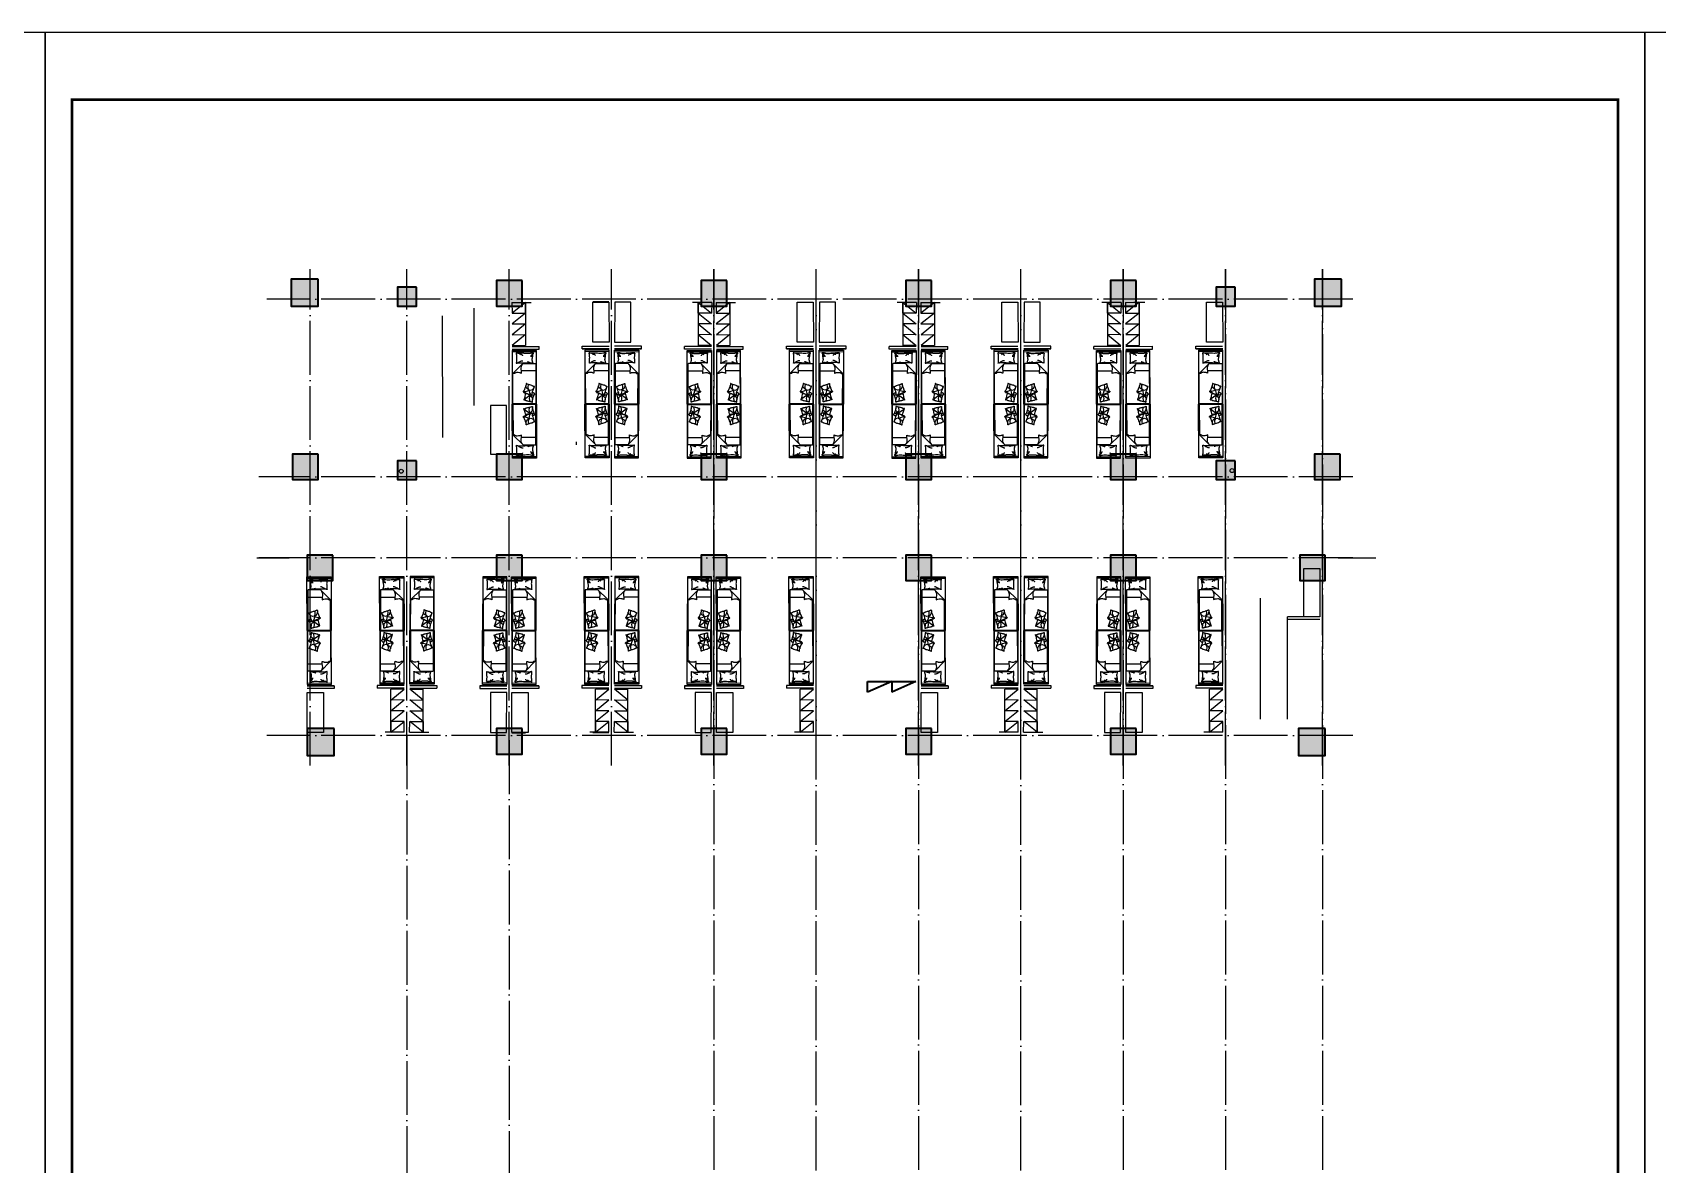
# Model space of a CAD drawing. Extents: x 39238 to 748440, y -374049 to 522939.
# Drawn here: x 216967 to 277309, y 211906 to 253956 of the extents above; entities that cross this region are included whole.
import ezdxf

# ---------------------------------------------------------------- set-up
doc = ezdxf.new("R2010")
doc.units = 0
doc.header["$LTSCALE"] = 1000
doc.header["$MEASUREMENT"] = 0
doc.linetypes.add('DOTE', pattern=[2.42, 2, -0.2, 0.02, -0.2])
for name, color, linetype in [('DOTE', 1, 'DOTE'), ('GROUND', 2, 'Continuous'), ('LVTRY', 6, 'Continuous'), ('PUB_TITLE', 7, 'Continuous'), ('WALL', 2, 'Continuous'), ('家具', 8, 'Continuous')]:
    doc.layers.add(name, color=color, linetype=linetype)
doc.layers.add('砼柱', color=2, linetype='Continuous', lineweight=35)
doc.styles.add('DIM_FONT', font='simplex_.ttf', dxfattribs={"width": 0.7, "bigfont": 'GBCBIG'})

# ---------------------------------------------------------------- blocks, each defined once
blk = doc.blocks.new('M_C55HKH')
for p, q in [((0, -52), (900, -52)), ((26, -509), (26, -1968)), ((503, -489), (46, -489)), ((503, -489), (872, -858)), ((46, -761), (564, -761)), ((872, -1968), (872, -858)), ((163, -1664), (89, -1649)), ((146, -1456), (100, -1409)), ((211, -1478), (146, -1456)), ((154, -1766), (147, -1841)), ((196, -1718), (154, -1766)), ((249, -1682), (175, -1667)), ((249, -1682), (196, -1718)), ((278, -1459), (211, -1478)), ((219, -1643), (211, -1652)), ((251, -1606), (219, -1643)), ((266, -1787), (243, -1892)), ((249, -1682), (286, -1639)), ((249, -1682), (266, -1787)), ((292, -1700), (249, -1682)), ((278, -1459), (251, -1606)), ((278, -1459), (305, -1407)), ((278, -1459), (357, -1410)), ((317, -1498), (278, -1459)), ((286, -1639), (333, -1628)), ((391, -1769), (292, -1700)), ((299, -1273), (295, -1270)), ((307, -1352), (299, -1273)), ((305, -1407), (307, -1352)), ((412, -1527), (317, -1498)), ((333, -1628), (405, -1618)), ((357, -1410), (393, -1337)), ((469, -1839), (391, -1769)), ((393, -1337), (392, -1318)), ((495, -1523), (412, -1527)), ((46, -1988), (852, -1988))]:
    blk.add_line(p, q)
blk.add_lwpolyline([(0, -2000), (0, 0), (900, 0), (900, -2000)], close=True)
for points in [[(135, -134, -0.263368), (107, -115, -0.494818), (116, -96, -0.049225), (134, -94, -0.036831), (158, -96, -0.031893), (196, -104, 0.035782), (230, -111, 0.032941), (319, -117, 0.026564), (430, -111, 0.017905), (468, -106, -0.033397), (488, -104, -0.03204), (525, -104, 0.018442), (590, -107, 0.010837), (654, -107, 0.014624), (702, -104, 0.111249), (725, -96, -0.153708), (742, -92, -0.076444), (749, -94, -0.215512), (751, -96, -0.585858), (748, -99, 0.363489), (744, -102, 0.191716), (743, -113, -0.129675), (745, -130, -0.01735), (742, -147, 0.019326), (740, -162, 0.018818), (733, -230, 0.021828), (732, -289, 0.006204), (734, -323, 0.001963), (740, -430, 0.028341), (744, -466, -0.117014), (744, -475, -0.36606), (742, -476, -0.03973), (728, -473, -0.048309), (715, -468, 0.062981), (704, -464, 0.04058), (681, -461, 0.014345), (614, -458, 0.005484), (488, -459, 0.007153), (392, -462, 0.008762), (350, -465, -0.008153), (304, -468, -0.06251), (247, -463, 0.078669), (201, -461, 0.047825), (179, -466, -0.034494), (148, -473, -0.023571), (123, -476, -0.510228), (122, -475), (129, -445), (150, -363, 0.073041), (152, -343, 0.023305), (146, -282, 0.018299), (142, -259, -0.01097), (135, -221, -0.042281), (132, -187, -0.027201), (135, -133)], [(133, -150, -0.05369), (148, -163, -0.070312), (156, -175, -0.015448), (159, -183, -0.013244), (163, -194, -0.082127), (166, -212, -0.064164), (163, -235)], [(135, -134, -0.077379), (170, -159, -0.077379), (195, -194, -0.047525), (205, -218, -0.047525), (210, -244)], [(225, -460, 0.009729), (253, -451, 0.009729), (280, -441, 0.007971), (301, -432, 0.007971), (323, -423)], [(695, -462, 0.016108), (656, -436, 0.024599), (629, -421, 0.009477), (580, -397, 0.015937), (550, -385, 0.072521), (534, -381, 0.033339), (498, -381)], [(503, -489, -0.085272), (566, -599, -0.124044), (575, -686), (562, -782), (563, -854)], [(609, -107, 0.027842), (585, -118, 0.048685), (573, -126, 0.023666), (545, -150, 0.031223), (526, -171, 0.046801), (521, -179, 0.023191), (513, -196)], [(691, -102, 0.088153), (656, -105, 0.088153), (625, -120, 0.077547), (604, -142, 0.077547), (590, -169)], [(563, -854, -0.027362), (602, -838, -0.040834), (629, -830, -0.038441), (717, -821, -0.076528), (761, -826, -0.103649), (788, -840, 0.093398), (818, -857, 0.072727), (841, -861, 0.052315), (872, -858)], [(400, -1581, 0.025626), (402, -1591, 0.0108), (426, -1697, 0.00456), (445, -1769, 0.01125), (454, -1797, 0.069394), (462, -1813, -0.079756), (468, -1827, -0.106399), (469, -1839, -0.328642), (466, -1842, -0.299547), (461, -1840, 0.189917), (454, -1835, 0.033518), (446, -1833, 0.075627), (442, -1833, 0.053489), (436, -1835, 0.017838), (418, -1843, 0.038394), (397, -1855, -0.059529), (384, -1862, -0.035943), (362, -1869, -0.011245), (291, -1884, -0.006203), (259, -1889, 0.010783), (241, -1893, 0.019485), (230, -1895, 0.005062), (188, -1908, 0.101392), (167, -1919, -0.223768), (156, -1922, -0.25558), (153, -1920, -0.081563), (150, -1907, -0.071805), (151, -1893, 0.069985), (152, -1879, 0.03546), (145, -1831, 0.029432), (130, -1774, 0.001554), (121, -1746, -0.00152), (112, -1718, -0.004735), (102, -1689, 0.00382), (91, -1653, 0.296001), (66, -1634, -0.649774), (61, -1616, -0.02319), (65, -1613, 0.0288), (68, -1610, 0.005727), (73, -1605, -0.004358), (80, -1599, -0.027528), (94, -1586, -0.046214), (104, -1580, -0.194121), (117, -1579, 0.133719), (137, -1580, 0.005779), (155, -1575, 0.008882)]]:
    blk.add_lwpolyline(points, format="xyb")
blk.add_lwpolyline([(345, -1251, 0.101392), (366, -1238, -0.223768), (377, -1234, -0.25558), (380, -1236, -0.081563), (384, -1249, -0.071805), (384, -1263, 0.069985), (384, -1277, 0.03546), (394, -1324, 0.029432), (414, -1380, 0.001554), (425, -1407, -0.00152), (437, -1434, -0.004735), (448, -1462, 0.00382), (462, -1497, 0.296001), (488, -1515, -0.649774), (495, -1532, -0.02319), (491, -1536, 0.0288), (488, -1539, 0.005727), (484, -1544, -0.004358), (478, -1551, -0.027528), (464, -1564, -0.046214), (455, -1571, -0.194121), (442, -1573, 0.133719), (422, -1574, 0.011505), (387, -1586, 0.008882), (343, -1604, 0.012426), (286, -1629, -0.033612), (264, -1637), (218, -1652), (182, -1663, 0.224341), (170, -1674, -0.722772), (163, -1673, -0.103513), (163, -1670, 0.053465), (163, -1664, 0.030109), (161, -1646, -0.031436), (159, -1628, -0.05324), (160, -1616, 0.05518), (161, -1604, 0.056271), (157, -1583, 0.0108), (124, -1480, 0.00456), (100, -1409, 0.01125), (89, -1381, 0.069394), (80, -1366, -0.079756), (73, -1353, -0.106399), (71, -1341, -0.328642), (74, -1338, -0.299547), (79, -1340, 0.189917), (86, -1344, 0.033518), (94, -1345, 0.075627), (98, -1345, 0.053489), (104, -1343, 0.017838), (122, -1333, 0.038394), (141, -1319, -0.059529), (154, -1311, -0.035943), (175, -1303, -0.011245), (245, -1283, -0.006203), (276, -1275, 0.010783), (295, -1270, 0.019485), (305, -1266, 0.005062)], format="xyb", close=True)
for centre, start, end in [((46, -509), 90, 180), ((46, -741), 180, 270), ((46, -1968), 180, 270), ((852, -1968), 270, 0)]:
    blk.add_arc(centre, 20, start, end)
at = {"style": 'DIM_FONT', "width": 0.8, "flags": 9}
for tag in ['XSIZE', 'YSIZE']:
    blk.add_attdef(tag, (0, 0), '', height=0.5, dxfattribs=at)
blk = doc.blocks.new('sde')
for p, q in [((193374, 243331), (193879, 243331)), ((193374, 243331), (193374, 242931)), ((193874, 243331), (193374, 242931)), ((193874, 242931), (193874, 243331)), ((193874, 243331), (193874, 241732)), ((193374, 242931), (193874, 242931)), ((193874, 242931), (193374, 242531)), ((193374, 242531), (193874, 242531)), ((193874, 242531), (193374, 242131)), ((193374, 242131), (193874, 242131)), ((193874, 242131), (193374, 241732)), ((193374, 241732), (193874, 241732)), ((193374, 241695), (194374, 241695)), ((193374, 241595), (194374, 241595)), ((193374, 241595), (194374, 241595)), ((194374, 241595), (194374, 241695)), ((195974, 241695), (196974, 241695)), ((195974, 241595), (195974, 241695)), ((195974, 241595), (196974, 241595)), ((196974, 241595), (195974, 241595))]:
    blk.add_line(p, q)
at = {"layer": 'LVTRY'}
blk.add_lwpolyline([(196975, 243327), (196975, 241846), (196375, 241846), (196375, 243327)], close=True, dxfattribs=at)
at = {"layer": 'WALL'}
blk.add_line((193674, 243331), (194084, 243330), dxfattribs=at)
at = {"layer": '家具', "xscale": -1, "rotation": 359.9999999533093}
for p in [(194274, 241545), (196974, 241545)]:
    blk.add_blockref('M_C55HKH', p, dxfattribs=at)
at = {"layer": '家具', "rotation": 179.9999999533093}
for p in [(194274, 237545), (196974, 237545)]:
    blk.add_blockref('M_C55HKH', p, dxfattribs=at)
blk = doc.blocks.new('wz0212')
at = {"layer": '砼柱'}
h = blk.add_hatch(color=256, dxfattribs=at)
h.paths.add_polyline_path([(499195, -373049), (498195, -373049), (498195, -374049), (499195, -374049)])
h.paths.add_polyline_path([(499145, -366599), (498195, -366599), (498195, -367549), (499145, -367549)])
h.paths.add_polyline_path([(498595, -362849), (497645, -362849), (497645, -363799), (498595, -363799)])
h.paths.add_polyline_path([(498595, -356349), (497595, -356349), (497595, -357349), (498595, -357349)])
h.paths.add_polyline_path([(495245, -373049), (494545, -373049), (494545, -373749), (495245, -373749)])
h.paths.add_polyline_path([(495245, -366599), (494545, -366599), (494545, -367299), (495245, -367299)])
h.paths.add_polyline_path([(499195, -319149), (498195, -319149), (498195, -320149), (499195, -320149)])
h.paths.add_polyline_path([(499145, -325649), (498195, -325649), (498195, -326599), (499145, -326599)])
h.paths.add_polyline_path([(498595, -329399), (497645, -329399), (497645, -330349), (498595, -330349)])
h.paths.add_polyline_path([(498595, -335849), (497595, -335849), (497595, -336849), (498595, -336849)])
h.paths.add_polyline_path([(495245, -319449), (494545, -319449), (494545, -320149), (495245, -320149)])
h.paths.add_polyline_path([(495245, -325899), (494545, -325899), (494545, -326599), (495245, -326599)])
h.paths.add_polyline_path([(464845, -373049), (464145, -373049), (464145, -373749), (464845, -373749)])
h.paths.add_polyline_path([(464845, -366599), (464145, -366599), (464145, -367299), (464845, -367299)])
h.paths.add_polyline_path([(461195, -373049), (460195, -373049), (460195, -374049), (461195, -374049)])
h.paths.add_polyline_path([(461170, -366599), (460170, -366599), (460170, -367599), (461170, -367599)])
h.paths.add_polyline_path([(461520, -362849), (460570, -362849), (460570, -363799), (461520, -363799)])
h.paths.add_polyline_path([(461795, -356349), (460795, -356349), (460795, -357349), (461795, -357349)])
h.paths.add_polyline_path([(468770, -373049), (467820, -373049), (467820, -373999), (468770, -373999)])
h.paths.add_polyline_path([(468770, -366599), (467820, -366599), (467820, -367549), (468770, -367549)])
h.paths.add_polyline_path([(468770, -362849), (467820, -362849), (467820, -363799), (468770, -363799)])
h.paths.add_polyline_path([(468770, -356399), (467820, -356399), (467820, -357349), (468770, -357349)])
h.paths.add_polyline_path([(491570, -373049), (490620, -373049), (490620, -373999), (491570, -373999)])
h.paths.add_polyline_path([(491570, -366599), (490620, -366599), (490620, -367549), (491570, -367549)])
h.paths.add_polyline_path([(491570, -362849), (490620, -362849), (490620, -363799), (491570, -363799)])
h.paths.add_polyline_path([(491570, -356399), (490620, -356399), (490620, -357349), (491570, -357349)])
h.paths.add_polyline_path([(483970, -373049), (483020, -373049), (483020, -373999), (483970, -373999)])
h.paths.add_polyline_path([(483970, -366599), (483020, -366599), (483020, -367549), (483970, -367549)])
h.paths.add_polyline_path([(483970, -362849), (483020, -362849), (483020, -363799), (483970, -363799)])
h.paths.add_polyline_path([(483970, -356399), (483020, -356399), (483020, -357349), (483970, -357349)])
h.paths.add_polyline_path([(476370, -373049), (475420, -373049), (475420, -373999), (476370, -373999)])
h.paths.add_polyline_path([(476370, -366599), (475420, -366599), (475420, -367549), (476370, -367549)])
h.paths.add_polyline_path([(476370, -362849), (475420, -362849), (475420, -363799), (476370, -363799)])
h.paths.add_polyline_path([(476370, -356399), (475420, -356399), (475420, -357349), (476370, -357349)])
h.paths.add_polyline_path([(491570, -319199), (490620, -319199), (490620, -320149), (491570, -320149)])
h.paths.add_polyline_path([(491570, -325649), (490620, -325649), (490620, -326599), (491570, -326599)])
h.paths.add_polyline_path([(491570, -329399), (490620, -329399), (490620, -330349), (491570, -330349)])
h.paths.add_polyline_path([(491570, -335849), (490620, -335849), (490620, -336799), (491570, -336799)])
h.paths.add_polyline_path([(483970, -319199), (483020, -319199), (483020, -320149), (483970, -320149)])
h.paths.add_polyline_path([(483970, -325649), (483020, -325649), (483020, -326599), (483970, -326599)])
h.paths.add_polyline_path([(483970, -329399), (483020, -329399), (483020, -330349), (483970, -330349)])
h.paths.add_polyline_path([(483970, -335849), (483020, -335849), (483020, -336799), (483970, -336799)])
h.paths.add_polyline_path([(476370, -319199), (475420, -319199), (475420, -320149), (476370, -320149)])
h.paths.add_polyline_path([(476370, -325649), (475420, -325649), (475420, -326599), (476370, -326599)])
h.paths.add_polyline_path([(476370, -329399), (475420, -329399), (475420, -330349), (476370, -330349)])
h.paths.add_polyline_path([(476370, -335849), (475420, -335849), (475420, -336799), (476370, -336799)])
h.paths.add_polyline_path([(468770, -319199), (467820, -319199), (467820, -320149), (468770, -320149)])
h.paths.add_polyline_path([(468770, -325649), (467820, -325649), (467820, -326599), (468770, -326599)])
h.paths.add_polyline_path([(468770, -329399), (467820, -329399), (467820, -330349), (468770, -330349)])
h.paths.add_polyline_path([(468770, -335849), (467820, -335849), (467820, -336799), (468770, -336799)])
h.paths.add_polyline_path([(464845, -319449), (464145, -319449), (464145, -320149), (464845, -320149)])
h.paths.add_polyline_path([(464845, -325899), (464145, -325899), (464145, -326599), (464845, -326599)])
h.paths.add_polyline_path([(461195, -325649), (460245, -325649), (460245, -326599), (461195, -326599)])
h.paths.add_polyline_path([(461745, -329399), (460795, -329399), (460795, -330349), (461745, -330349)])
h.paths.add_polyline_path([(461795, -335849), (460795, -335849), (460795, -336849), (461795, -336849)])
h.paths.add_polyline_path([(461195, -319149), (460195, -319149), (460195, -320149), (461195, -320149)])
for points in [[(461195, -319149), (460195, -319149), (460195, -320149), (461195, -320149)], [(468770, -319199), (467820, -319199), (467820, -320149), (468770, -320149)], [(476370, -319199), (475420, -319199), (475420, -320149), (476370, -320149)], [(483970, -319199), (483020, -319199), (483020, -320149), (483970, -320149)], [(491570, -319199), (490620, -319199), (490620, -320149), (491570, -320149)], [(499195, -319149), (498195, -319149), (498195, -320149), (499195, -320149)], [(464845, -319449), (464145, -319449), (464145, -320149), (464845, -320149)], [(495245, -319449), (494545, -319449), (494545, -320149), (495245, -320149)], [(461195, -325649), (460245, -325649), (460245, -326599), (461195, -326599)], [(468770, -325649), (467820, -325649), (467820, -326599), (468770, -326599)], [(476370, -325649), (475420, -325649), (475420, -326599), (476370, -326599)], [(483970, -325649), (483020, -325649), (483020, -326599), (483970, -326599)], [(491570, -325649), (490620, -325649), (490620, -326599), (491570, -326599)], [(499145, -325649), (498195, -325649), (498195, -326599), (499145, -326599)], [(464845, -325899), (464145, -325899), (464145, -326599), (464845, -326599)], [(495245, -325899), (494545, -325899), (494545, -326599), (495245, -326599)], [(461745, -329399), (460795, -329399), (460795, -330349), (461745, -330349)], [(468770, -329399), (467820, -329399), (467820, -330349), (468770, -330349)], [(476370, -329399), (475420, -329399), (475420, -330349), (476370, -330349)], [(483970, -329399), (483020, -329399), (483020, -330349), (483970, -330349)], [(491570, -329399), (490620, -329399), (490620, -330349), (491570, -330349)], [(498595, -329399), (497645, -329399), (497645, -330349), (498595, -330349)], [(461795, -335849), (460795, -335849), (460795, -336849), (461795, -336849)], [(468770, -335849), (467820, -335849), (467820, -336799), (468770, -336799)], [(476370, -335849), (475420, -335849), (475420, -336799), (476370, -336799)], [(483970, -335849), (483020, -335849), (483020, -336799), (483970, -336799)], [(491570, -335849), (490620, -335849), (490620, -336799), (491570, -336799)], [(498595, -335849), (497595, -335849), (497595, -336849), (498595, -336849)], [(461795, -356349), (460795, -356349), (460795, -357349), (461795, -357349)], [(468770, -356399), (467820, -356399), (467820, -357349), (468770, -357349)], [(476370, -356399), (475420, -356399), (475420, -357349), (476370, -357349)], [(483970, -356399), (483020, -356399), (483020, -357349), (483970, -357349)], [(491570, -356399), (490620, -356399), (490620, -357349), (491570, -357349)], [(498595, -356349), (497595, -356349), (497595, -357349), (498595, -357349)], [(461520, -362849), (460570, -362849), (460570, -363799), (461520, -363799)], [(468770, -362849), (467820, -362849), (467820, -363799), (468770, -363799)], [(476370, -362849), (475420, -362849), (475420, -363799), (476370, -363799)], [(483970, -362849), (483020, -362849), (483020, -363799), (483970, -363799)], [(491570, -362849), (490620, -362849), (490620, -363799), (491570, -363799)], [(498595, -362849), (497645, -362849), (497645, -363799), (498595, -363799)], [(461170, -366599), (460170, -366599), (460170, -367599), (461170, -367599)], [(464845, -366599), (464145, -366599), (464145, -367299), (464845, -367299)], [(468770, -366599), (467820, -366599), (467820, -367549), (468770, -367549)], [(476370, -366599), (475420, -366599), (475420, -367549), (476370, -367549)], [(483970, -366599), (483020, -366599), (483020, -367549), (483970, -367549)], [(491570, -366599), (490620, -366599), (490620, -367549), (491570, -367549)], [(495245, -366599), (494545, -366599), (494545, -367299), (495245, -367299)], [(499145, -366599), (498195, -366599), (498195, -367549), (499145, -367549)], [(461195, -373049), (460195, -373049), (460195, -374049), (461195, -374049)], [(464845, -373049), (464145, -373049), (464145, -373749), (464845, -373749)], [(468770, -373049), (467820, -373049), (467820, -373999), (468770, -373999)], [(476370, -373049), (475420, -373049), (475420, -373999), (476370, -373999)], [(483970, -373049), (483020, -373049), (483020, -373999), (483970, -373999)], [(491570, -373049), (490620, -373049), (490620, -373999), (491570, -373999)], [(495245, -373049), (494545, -373049), (494545, -373749), (495245, -373749)], [(499195, -373049), (498195, -373049), (498195, -374049), (499195, -374049)]]:
    blk.add_lwpolyline(points, close=True, dxfattribs=at)

msp = doc.modelspace()

# ---------------------------------------------------------------- linework, layer by layer
for p, q in [((238372, 243945), (237772, 243945)), ((232185, 243432), (232190, 238907)), ((233360, 243720), (233360, 240095)), ((237172, 238645), (237172, 238745)), ((262572, 228446), (262572, 232946)), ((264772, 232246), (263572, 232246)), ((263572, 228446), (263572, 232246)), ((264772, 232146), (263572, 232146)), ((234772, 227946), (235272, 227946)), ((238372, 227946), (237772, 227946))]:
    msp.add_line(p, q)
at = {"color": 5}
for centre in [(261512, 237682), (230658, 237659)]:
    msp.add_circle(centre, 75, dxfattribs=at)
at = {"layer": 'DOTE'}
for p, q in [((227272, 226724), (227272, 245166)), ((227272, 226724), (227272, 245166)), ((230872, 226724), (230872, 245166)), ((234672, 226724), (234672, 245166)), ((238472, 226724), (238472, 245166)), ((242272, 226724), (242272, 245166)), ((242272, 245166), (242272, 189526)), ((246072, 206846), (246072, 245166)), ((246072, 226724), (246072, 245166)), ((249872, 226724), (249872, 245166)), ((249872, 245166), (249872, 189526)), ((253672, 206846), (253672, 245166)), ((253672, 226724), (253672, 245166)), ((257472, 226724), (257472, 245166)), ((257472, 245166), (257472, 189526)), ((261272, 226724), (261272, 245166)), ((261272, 245166), (261272, 189526)), ((264872, 226724), (264872, 245166)), ((264872, 245166), (264872, 189526)), ((265992, 244046), (225672, 244046)), ((265992, 244046), (225672, 244046)), ((265992, 244046), (225672, 244046)), ((265992, 244046), (225672, 244046)), ((265992, 237446), (225372, 237446)), ((265992, 234446), (225372, 234446)), ((265992, 227846), (225672, 227846)), ((230872, 227846), (230872, 189526)), ((234672, 227666), (234672, 189526))]:
    msp.add_line(p, q, dxfattribs=at)
at = {"layer": 'GROUND'}
for p, q in [((225292, 234446), (226492, 234446)), ((265452, 234446), (266852, 234446))]:
    msp.add_line(p, q, dxfattribs=at)
at = {"layer": 'LVTRY'}
for points in [[(234572, 238296), (234572, 240096), (233972, 240096), (233972, 238296)], [(264772, 234046), (264772, 232246), (264172, 232246), (264172, 234046)]]:
    msp.add_lwpolyline(points, close=True, dxfattribs=at)
at = {"layer": 'PUB_TITLE', "color": 4}
for points in [[(158038, 169856), (217438, 169856), (217438, 253956), (158038, 253956)], [(217438, 169856), (276838, 169856), (276838, 253956), (217438, 253956)], [(276838, 169856), (336238, 169856), (336238, 253956), (276838, 253956)]]:
    msp.add_lwpolyline(points, close=True, dxfattribs=at)
at = {"layer": 'PUB_TITLE', "color": 4, "const_width": 100}
msp.add_lwpolyline([(218438, 170856), (275838, 170856), (275838, 251456), (218438, 251456)], close=True, dxfattribs=at)
at = {"layer": '砼柱'}
for p, q in [((247972, 229446), (247972, 229846)), ((247972, 229846), (249772, 229846)), ((248872, 229846), (247972, 229446)), ((248872, 229846), (248872, 229446)), ((249772, 229846), (248872, 229446))]:
    msp.add_line(p, q, dxfattribs=at)

# ---------------------------------------------------------------- block references
for p, rotation in [((42008, 116), 0.1435687389025901), ((49594, 116), 0.14356873890259), ((57194, 116), 0.14356873890259), ((64794, 117), 0.14356873890259), ((423536, 471776), 180.1435702968951), ((431136, 471776), 180.1435687389025), ((438736, 471776), 180.1435687389025), ((446336, 471776), 180.1435687389025), ((453936, 471776), 180.1435687389025)]:
    msp.add_blockref('sde', p, dxfattribs=dict(rotation=rotation))
at = {"xscale": -1}
for p, rotation in [((434951, 116), 359.8564311677173), ((442551, 116), 359.8564311677173), ((450151, 116), 359.8564311677173), ((38208, 471776), 179.8564296736066), ((45808, 471776), 179.8564311677172), ((61008, 471776), 179.8564311677172)]:
    msp.add_blockref('sde', p, dxfattribs=dict(at, rotation=rotation))
at = {"layer": '砼柱'}
msp.add_blockref('wz0212', (-233623, 563945), dxfattribs=at)

doc.saveas('drawing.dxf')
